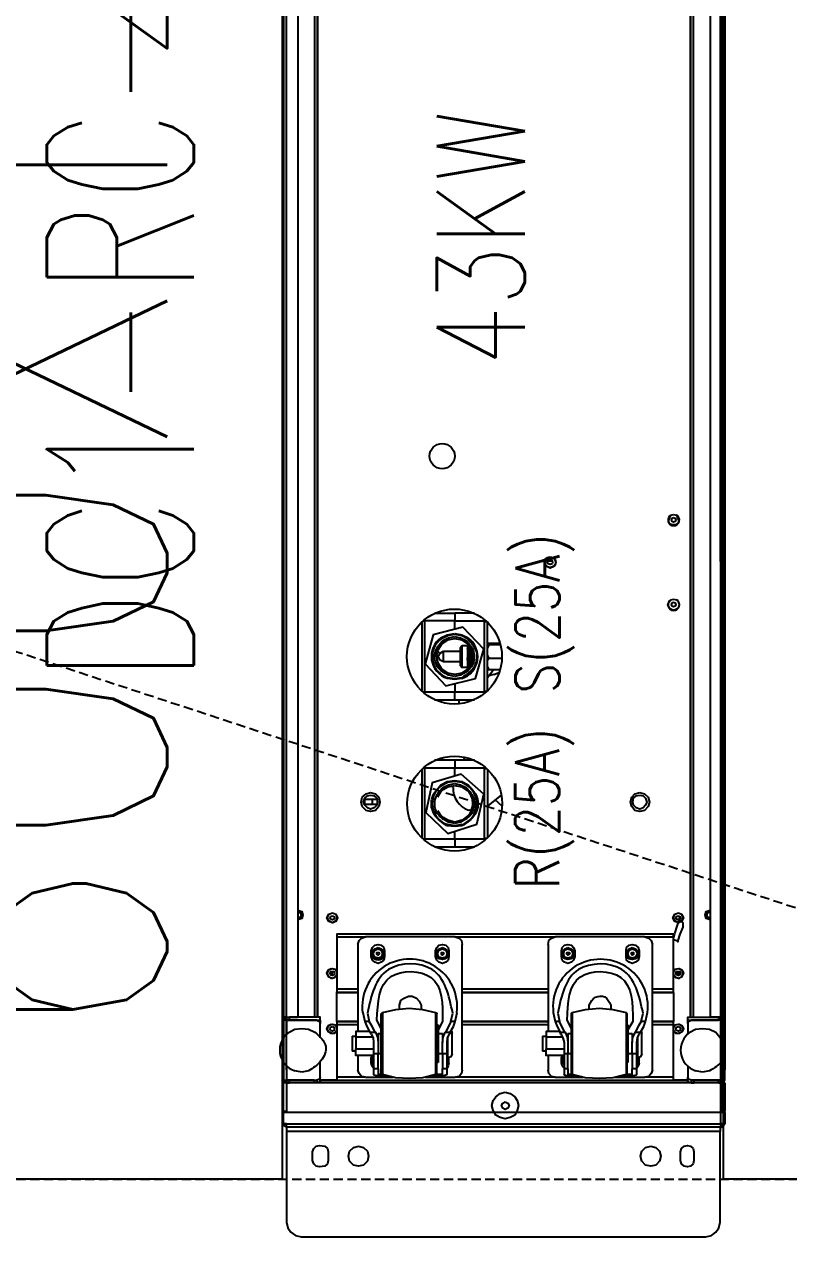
# Model space of a CAD drawing. Extents: x 225000 to 2157367, y 208400 to 840900.
# Drawn here: x 509590 to 510110, y 394063 to 394888 of the extents above; entities that cross this region are included whole.
import ezdxf
from ezdxf.enums import TextEntityAlignment as Align

# ---------------------------------------------------------------- set-up
doc = ezdxf.new("R2010")
doc.units = 0
doc.header["$LTSCALE"] = 10
doc.linetypes.add('XFDP20-DC-PH1$0$HIDDEN2', pattern=[0.1875, 0.125, -0.0625])
for name, color, linetype in [('XFDP20-DC-PH1$0$A-EQ (PH1)', 15, 'XFDP20-DC-PH1$0$HIDDEN2'), ('XFM2Q20-DC$0$M-EQ-TEXT', 3, 'Continuous'), ('XFM2Q20-DC$0$M-HVAC-CEQPM', 22, 'Continuous'), ('XFM2Q20-DC$0$RACK-DC1-600X1200', 6, 'Continuous')]:
    doc.layers.add(name, color=color, linetype=linetype)
doc.styles.add('XFM2Q20-DC$0$XFL10-HVAC-EQ-L194205$0$M-TXT', font='simplex.shx', dxfattribs={"width": 0.8, "bigfont": 'chineset.shx'})
doc.styles.add('XFM2Q20-DC$0$XFL10-HVAC-EQ-L194205$0$Standard', font='txt.shx', dxfattribs={"bigfont": 'chineset.shx'})
doc.styles.add('XFM2Q20-DC$0$XOL30-HVAC-EQ-L194205$0$Standard', font='txt.shx', dxfattribs={"width": 0.8, "bigfont": 'chineset.shx'})

# ---------------------------------------------------------------- blocks, each defined once
blk = doc.blocks.new('XFDP20-DC-PH1')
at = {"layer": 'XFDP20-DC-PH1$0$A-EQ (PH1)', "ltscale": 5}
blk.add_line((510675.59, 194102.31, 0), (507025.59, 195302.31, 0), dxfattribs=at)
blk.add_lwpolyline([(510675.59, 195302.31), (507025.59, 195302.31), (507025.59, 194102.31), (510675.59, 194102.31)], close=True, dxfattribs=at)
blk = doc.blocks.new('XFM2Q20-DC$0$43KW-ROW COOLER')
at = {"layer": 'XFM2Q20-DC$0$M-HVAC-CEQPM'}
for p, q in [((2185.3, -1392.57), (2184.87, -302.57)), ((1890.03, -1353.7), (1890.03, -376.95)), ((1897.76, -376.95), (1897.76, -1317.77)), ((2177.99, -376.95), (2177.99, -1317.77)), ((2185.73, -1353.7), (2185.73, -376.95)), ((2151.33, -976.42), (2153.05, -975.99)), ((2151.33, -976.42), (2153.05, -975.99)), ((2153.05, -975.99), (2155.2, -976.42)), ((2153.05, -975.99), (2155.2, -976.42)), ((2151.33, -1034.03), (2153.05, -1033.6)), ((2153.05, -1033.6), (2155.2, -1034.03)), ((1994.95, -1059.92), (1999.25, -1057.77)), ((1995.38, -1060.35), (1999.68, -1058.2)), ((1996.24, -1061.64), (2000.11, -1059.92)), ((1999.25, -1057.77), (2004.41, -1056.91)), ((1999.68, -1058.2), (2004.41, -1057.34)), ((2000.11, -1059.92), (2004.41, -1059.06)), ((2004.41, -1056.91), (2009.14, -1057.77)), ((2004.41, -1057.34), (2009.14, -1058.2)), ((2004.41, -1059.06), (2008.28, -1059.92)), ((2008.28, -1059.92), (2012.15, -1061.64)), ((2009.14, -1057.77), (2013.44, -1059.92)), ((2009.14, -1058.2), (2013.01, -1060.35)), ((2004.41, -1088.3), (1999.25, -1087.44)), ((2004.41, -1087.87), (1999.68, -1087.01)), ((2004.41, -1086.15), (2000.11, -1085.29)), ((2008.28, -1085.29), (2004.41, -1086.15)), ((2009.14, -1087.01), (2004.41, -1087.87)), ((2009.14, -1087.44), (2004.41, -1088.3)), ((1995.01, -1159.84), (1999.31, -1157.69)), ((1995.44, -1160.27), (1999.74, -1158.12)), ((1995.44, -1163.71), (1999.74, -1161.13)), ((1996.3, -1161.56), (2000.17, -1159.84)), ((1999.31, -1157.69), (2004.47, -1156.83)), ((1999.74, -1158.12), (2004.47, -1157.26)), ((1999.74, -1161.13), (2004.47, -1160.27)), ((2000.17, -1159.84), (2004.47, -1158.98)), ((2003.18, -1161.56), (2003.18, -1160.27)), ((2004.47, -1156.83), (2009.2, -1157.69)), ((2004.47, -1157.26), (2009.2, -1158.12)), ((2004.47, -1158.98), (2008.34, -1159.84)), ((2004.47, -1160.27), (2009.2, -1161.13)), ((2008.34, -1159.84), (2012.21, -1161.56)), ((2009.2, -1157.69), (2013.5, -1159.84)), ((2009.2, -1158.12), (2013.07, -1160.27)), ((2009.2, -1161.13), (2013.07, -1163.71)), ((1992.86, -1168), (1995.44, -1163.71)), ((1995.44, -1181.33), (1992.86, -1177.46)), ((2015.65, -1177.46), (2013.93, -1177.03)), ((1999.74, -1183.91), (1995.44, -1181.33)), ((2004.47, -1185.2), (1999.74, -1183.91)), ((2004.47, -1187.78), (1999.74, -1186.92)), ((2004.47, -1186.06), (2000.17, -1185.2)), ((2009.2, -1183.91), (2004.47, -1185.2)), ((2008.34, -1185.2), (2004.47, -1186.06)), ((2009.2, -1186.92), (2004.47, -1187.78)), ((2004.47, -1188.21), (1999.31, -1187.78)), ((2009.2, -1187.78), (2004.47, -1188.21)), ((1950.13, -1271.34), (1952.28, -1270.48)), ((1950.13, -1271.34), (1952.28, -1270.91)), ((1952.28, -1270.48), (1954.43, -1271.34)), ((1952.28, -1270.91), (1954.43, -1271.34)), ((2122.96, -1271.34), (2125.11, -1270.48)), ((2125.11, -1270.48), (2127.26, -1271.34)), ((2095.87, -1312.18), (2095.87, -1309.6)), ((2110.49, -1309.6), (2110.49, -1312.61)), ((1890.03, -1317.77), (1887.88, -1317.77)), ((1890.03, -1317.77), (1897.76, -1317.77)), ((1941.97, -1314.76), (1943.26, -1320.78)), ((1944.98, -1315.19), (1946.27, -1320.78)), ((2001.72, -1320.78), (2003.01, -1315.19)), ((2004.73, -1320.78), (2006.02, -1314.76)), ((2071.37, -1314.76), (2072.66, -1320.78)), ((2074.38, -1315.19), (2075.67, -1320.78)), ((2131.13, -1320.78), (2132.42, -1315.19)), ((2134.14, -1320.78), (2135.43, -1314.76)), ((2185.73, -1317.77), (2177.99, -1317.77)), ((1891.75, -1328.09), (1895.61, -1325.94)), ((1895.61, -1325.94), (1900.34, -1325.51)), ((1900.34, -1325.51), (1905.07, -1325.94)), ((1905.07, -1325.94), (1909.37, -1328.09)), ((1954.43, -1325.51), (1951.42, -1319.92)), ((1996.14, -1320.78), (1993.13, -1326.37)), ((2083.84, -1325.51), (2080.83, -1319.92)), ((2125.54, -1320.78), (2122.1, -1326.37)), ((2164.23, -1328.09), (2168.1, -1325.94)), ((2168.1, -1325.94), (2172.83, -1325.51)), ((2172.83, -1325.51), (2177.56, -1325.94)), ((2177.56, -1325.94), (2181.86, -1328.09)), ((1900.34, -1355.17), (1895.61, -1354.31)), ((1905.07, -1354.31), (1900.34, -1355.17)), ((2172.83, -1355.17), (2168.1, -1354.31)), ((2177.56, -1354.31), (2172.83, -1355.17)), ((1890.03, -1362.48), (1887.88, -1362.48)), ((1887.88, -1381.82), (1887.88, -1362.48)), ((1890.03, -1362.48), (1890.03, -1381.82)), ((2187.88, -1362.48), (2185.73, -1362.48)), ((2185.73, -1381.82), (2185.73, -1362.48)), ((2187.88, -1362.48), (2187.88, -1381.82)), ((1887.88, -1381.82), (1890.03, -1381.82)), ((2187.88, -1382.68), (1887.88, -1382.68)), ((1887.88, -1390.42), (1887.88, -1382.68)), ((2185.73, -1381.82), (2187.88, -1381.82)), ((2187.88, -1382.68), (2187.88, -1390.42)), ((1887.88, -1390.42), (2187.88, -1390.42))]:
    blk.add_line(p, q, dxfattribs=at)
for points in [[(1890.03, -376.95), (1887.88, -376.95), (1887.88, -1353.7)], [(1909.37, -1317.77), (1909.37, -376.95)], [(1911.09, -1317.77), (1911.09, -376.95)], [(1911.09, -376.95), (1911.09, -1317.77)], [(2164.66, -376.95), (2164.66, -1317.77)], [(2164.66, -1317.77), (2164.66, -376.95)], [(2166.38, -376.95), (2166.38, -1317.77)], [(2185.73, -376.95), (2187.88, -376.95), (2187.88, -1353.7), (2185.73, -1353.7)], [(2153.05, -978.14), (2154.34, -978.57), (2154.77, -979.86), (2154.34, -980.72), (2153.05, -981.15), (2152.19, -980.72), (2151.76, -979.86), (2152.19, -978.57), (2153.05, -978.14), (2153.05, -978.14)], [(2069.22, -1004.79), (2071.37, -1005.22), (2072.66, -1006.51), (2073.09, -1008.66), (2072.66, -1010.38), (2071.37, -1011.67), (2069.22, -1012.53), (2067.5, -1011.67), (2065.78, -1010.38), (2065.35, -1008.66), (2065.78, -1006.51), (2067.5, -1005.22), (2069.22, -1004.79), (2069.22, -1004.79)], [(2069.22, -1004.79), (2070.94, -1005.22), (2072.23, -1006.51), (2073.09, -1008.66), (2072.23, -1010.38), (2070.94, -1011.67), (2069.22, -1012.1), (2067.5, -1011.67), (2066.21, -1010.38), (2065.78, -1008.66), (2066.21, -1006.51), (2067.5, -1005.22), (2069.22, -1004.79), (2069.22, -1004.79)], [(2069.22, -1006.94), (2070.51, -1007.37), (2070.94, -1008.66), (2070.51, -1009.52), (2069.22, -1009.95), (2067.93, -1009.52), (2067.5, -1008.66), (2067.93, -1007.37), (2069.22, -1006.94), (2069.22, -1006.94)], [(2070.94, -1007.8), (2067.93, -1007.8)], [(2153.05, -1033.6), (2155.2, -1034.03), (2156.49, -1035.32), (2156.92, -1037.47), (2156.49, -1039.19), (2155.2, -1040.48), (2153.05, -1041.34), (2151.33, -1040.48), (2150.04, -1039.19), (2149.18, -1037.47), (2150.04, -1035.32), (2151.33, -1034.03), (2153.05, -1033.6), (2153.05, -1033.6)], [(2153.05, -1035.75), (2154.34, -1036.18), (2154.77, -1037.47), (2154.34, -1038.33), (2153.05, -1038.76), (2152.19, -1038.33), (2151.76, -1037.47), (2152.19, -1036.18), (2153.05, -1035.75), (2153.05, -1035.75)], [(1990.65, -1043.16), (2004.41, -1043.16), (2004.41, -1048.32)], [(1994.52, -1043.16), (1994.52, -1041.87)], [(2017.74, -1043.16), (2004.41, -1043.16)], [(2014.3, -1041.87), (2014.3, -1043.16)], [(1982.06, -1049.18), (1982.06, -1096.04)], [(1982.06, -1049.18), (1982.06, -1096.04)], [(1982.92, -1048.32), (1983.78, -1048.32)], [(1983.78, -1048.32), (1983.78, -1047.46)], [(1983.78, -1048.32), (1983.78, -1097.76)], [(2004.41, -1054.33), (2004.41, -1048.32), (1983.78, -1048.32)], [(1984.21, -1077.55), (1998.39, -1092.6), (2018.6, -1087.44), (2024.19, -1067.66), (2010, -1052.62), (1989.79, -1057.77), (1984.21, -1077.55), (1984.21, -1077.55)], [(2004.41, -1048.32), (2024.62, -1048.32), (2024.62, -1047.46)], [(2024.62, -1048.32), (2024.62, -1048.75)], [(2024.62, -1097.76), (2024.62, -1048.32)], [(2024.62, -1096.47), (2024.62, -1048.75)], [(2024.62, -1048.75), (2025.91, -1048.75)], [(2026.77, -1096.04), (2026.77, -1049.18)], [(2004.41, -1060.35), (2009.14, -1061.21), (2013.01, -1063.79), (2015.59, -1067.66), (2016.88, -1072.39), (2015.59, -1077.55), (2013.01, -1081.42), (2009.14, -1084), (2004.41, -1084.86), (1999.68, -1084), (1995.38, -1081.42), (1992.8, -1077.55), (1991.94, -1072.39), (1992.8, -1067.66), (1995.38, -1063.79), (1999.68, -1061.21), (2004.41, -1060.35), (2009.14, -1061.21), (2013.01, -1063.79), (2015.59, -1068.09), (2016.45, -1072.39), (2015.59, -1077.12), (2013.01, -1081.42), (2009.14, -1084), (2004.41, -1084.86), (1999.68, -1084), (1995.81, -1081.42), (1993.23, -1077.12), (1991.94, -1072.39), (1993.23, -1068.09), (1995.81, -1063.79), (1999.68, -1061.21), (2004.41, -1060.35), (2004.41, -1060.35)], [(1992.8, -1068.95), (1994.09, -1070.24)], [(1996.67, -1076.26), (1994.52, -1074.97), (1993.23, -1072.39), (1994.52, -1070.24), (1996.67, -1068.95)], [(1996.67, -1068.95), (2008.28, -1068.95)], [(1996.67, -1076.26), (1996.67, -1068.95)], [(2008.28, -1066.37), (2009.14, -1065.08)], [(2008.28, -1078.84), (2008.28, -1066.37)], [(2009.14, -1065.08), (2013.01, -1065.08)], [(2009.14, -1065.08), (2009.14, -1080.13)], [(2013.01, -1074.97), (2013.44, -1068.52), (2013.44, -1065.08)], [(2013.01, -1065.08), (2013.01, -1067.66), (2013.44, -1065.94), (2013.44, -1065.08)], [(2013.01, -1067.66), (2013.01, -1074.97)], [(2013.87, -1065.08), (2013.44, -1065.08)], [(2013.44, -1080.99), (2013.44, -1079.27), (2013.87, -1074.97), (2013.87, -1065.51)], [(2013.87, -1080.13), (2013.87, -1068.95), (2014.3, -1065.94)], [(2014.3, -1079.7), (2014.3, -1069.38), (2014.73, -1066.37)], [(2014.3, -1079.27), (2014.3, -1076.69), (2014.73, -1073.25), (2014.73, -1066.8)], [(2014.73, -1078.41), (2015.16, -1067.23)], [(2015.16, -1077.98), (2015.59, -1068.09)], [(2015.59, -1076.69), (2016.02, -1069.38)], [(2035.37, -1063.79), (2026.77, -1063.79)], [(2027.63, -1063.79), (2026.77, -1065.51)], [(2035.79, -1064.65), (2027.63, -1064.65), (2026.77, -1066.8)], [(2027.63, -1064.65), (2026.77, -1064.65)], [(2008.28, -1076.26), (1996.67, -1076.26)], [(2013.01, -1080.13), (2009.14, -1080.13), (2008.28, -1078.84)], [(2013.01, -1074.97), (2013.01, -1080.56)], [(2013.44, -1078.41), (2013.01, -1077.98)], [(2026.77, -1071.96), (2027.63, -1073.68), (2036.65, -1073.68)], [(2026.77, -1075.4), (2027.63, -1073.68)], [(2026.77, -1079.7), (2027.63, -1081.42), (2035.37, -1081.42)], [(2013.44, -1080.99), (2013.01, -1080.56)], [(2026.77, -1081.42), (2026.77, -1080.99)], [(2026.77, -1081.42), (2026.77, -1080.99)], [(2031.07, -1081.42), (2026.77, -1087.01)], [(2026.77, -1081.42), (2027.63, -1081.42)], [(2031.07, -1084.86), (2027.63, -1085.72)], [(2031.07, -1084.86), (2034.94, -1083.14)], [(2004.41, -1090.88), (2004.41, -1096.9)], [(2024.62, -1096.47), (2024.62, -1096.9)], [(2025.91, -1096.47), (2024.62, -1096.47)], [(1983.78, -1096.9), (1982.92, -1096.9)], [(1990.65, -1102.05), (2004.41, -1102.05), (2004.41, -1096.9), (1983.78, -1096.9)], [(2024.62, -1096.9), (2004.41, -1096.9)], [(2004.41, -1102.05), (2017.74, -1102.05)], [(2007.42, -1104.63), (2007.42, -1102.05)], [(2015.16, -1102.05), (2015.16, -1102.91)], [(2004.47, -1143.07), (1990.71, -1143.07)], [(1992.86, -1142.21), (1992.86, -1142.64)], [(1995.87, -1143.07), (1995.87, -1142.64), (1992.86, -1142.64), (1992.86, -1143.07)], [(1995.87, -1141.35), (1995.87, -1142.64)], [(2017.79, -1143.07), (2004.47, -1143.07), (2004.47, -1148.23), (2024.67, -1148.23), (2024.67, -1147.37)], [(2011.35, -1143.07), (2010.49, -1140.92)], [(1982.11, -1149.09), (1982.11, -1195.95)], [(1982.11, -1149.09), (1982.11, -1195.95)], [(1982.97, -1148.23), (1983.83, -1148.23)], [(1983.83, -1148.23), (1983.83, -1147.37)], [(1983.83, -1148.23), (1983.83, -1196.81)], [(1983.83, -1148.23), (2004.47, -1148.23)], [(2024.24, -1166.28), (2008.77, -1152.53), (1988.99, -1158.55), (1984.69, -1178.75), (1999.74, -1192.94), (2019.51, -1186.49), (2024.24, -1166.28), (2024.24, -1166.28)], [(2004.47, -1153.82), (2004.47, -1148.23)], [(2024.67, -1148.23), (2024.67, -1148.66)], [(2024.67, -1196.81), (2024.67, -1148.23)], [(2024.67, -1196.38), (2024.67, -1148.66)], [(2024.67, -1148.66), (2025.96, -1148.66)], [(2026.82, -1195.95), (2026.82, -1149.09)], [(1947.13, -1165.15), (1950.56, -1166.01), (1952.71, -1168.16), (1953.57, -1171.6), (1952.71, -1174.61), (1950.56, -1177.19), (1947.13, -1178.05), (1944.12, -1177.19), (1941.54, -1174.61), (1940.68, -1171.6), (1941.54, -1168.16), (1944.12, -1166.01), (1947.13, -1165.15), (1947.13, -1165.15)], [(1947.13, -1166.87), (1949.7, -1167.3), (1951.42, -1169.02), (1951.85, -1171.6), (1951.42, -1173.75), (1949.7, -1175.47), (1947.13, -1176.33), (1944.98, -1175.47), (1943.26, -1173.75), (1942.4, -1171.6), (1943.26, -1169.02), (1944.98, -1167.3), (1947.13, -1166.87), (1947.13, -1166.87)], [(1943.26, -1172.89), (1943.26, -1169.88), (1942.83, -1169.88)], [(1948.42, -1172.89), (1948.42, -1169.88), (1943.26, -1169.88)], [(1951.85, -1169.88), (1948.42, -1169.88)], [(1951.85, -1172.89), (1951.85, -1169.88)], [(2036.28, -1166.71), (2026.82, -1174.02)], [(2036.66, -1174.37), (2031.92, -1170.08)], [(2130.27, -1165.15), (2133.28, -1166.01), (2135.86, -1168.16), (2136.72, -1171.6), (2135.86, -1174.61), (2133.28, -1177.19), (2130.27, -1178.05), (2126.83, -1177.19), (2124.68, -1174.61), (2123.82, -1171.6), (2124.68, -1168.16), (2126.83, -1166.01), (2130.27, -1165.15), (2130.27, -1165.15)], [(2130.27, -1166.87), (2132.42, -1167.3), (2134.14, -1169.02), (2135, -1171.6), (2134.14, -1173.75), (2132.42, -1175.47), (2130.27, -1176.33), (2127.69, -1175.47), (2125.97, -1173.75), (2125.54, -1171.6), (2125.97, -1169.02), (2127.69, -1167.3), (2130.27, -1166.87), (2130.27, -1166.87)], [(1942.83, -1172.89), (1943.26, -1172.89)], [(1943.26, -1172.89), (1948.42, -1172.89)], [(1948.42, -1172.89), (1951.85, -1172.89)], [(1951.85, -1172.89), (1951.85, -1172.46)], [(2004.47, -1196.81), (2004.47, -1191.22)], [(1983.83, -1196.81), (1982.97, -1196.81)], [(1983.83, -1197.67), (1983.83, -1196.81)], [(2004.47, -1196.81), (1983.83, -1196.81)], [(1990.71, -1201.97), (2004.47, -1201.97)], [(2024.67, -1196.81), (2004.47, -1196.81), (2004.47, -1201.97), (2017.79, -1201.97)], [(2024.67, -1196.38), (2024.67, -1196.81)], [(2025.96, -1196.38), (2024.67, -1196.38)], [(2024.67, -1197.67), (2024.67, -1196.81)], [(1897.76, -1245.11), (1900.34, -1245.97), (1901.2, -1248.55), (1900.34, -1250.7), (1897.76, -1251.56)], [(1897.76, -1245.54), (1899.91, -1246.4), (1900.77, -1248.55), (1899.91, -1250.27), (1897.76, -1251.13)], [(1897.76, -1246.4), (1899.48, -1246.83), (1899.91, -1248.55), (1899.48, -1249.84), (1897.76, -1250.27)], [(1921.33, -1246.83), (1923.48, -1247.69), (1924.77, -1250.27), (1923.48, -1252.85), (1921.33, -1253.71), (1918.75, -1252.85), (1917.46, -1250.27), (1918.75, -1247.69), (1921.33, -1246.83), (1921.33, -1246.83)], [(1921.33, -1246.83), (1923.48, -1247.69), (1924.34, -1250.27), (1923.48, -1252.42), (1921.33, -1253.71), (1918.75, -1252.42), (1917.89, -1250.27), (1918.75, -1247.69), (1921.33, -1246.83), (1921.33, -1246.83)], [(1921.33, -1248.98), (1922.19, -1249.41), (1922.62, -1250.27), (1922.19, -1251.13), (1921.33, -1251.56), (1920.04, -1251.13), (1919.61, -1250.27), (1920.04, -1249.41), (1921.33, -1248.98), (1921.33, -1248.98)], [(2156.49, -1246.83), (2158.64, -1247.69), (2159.93, -1250.27), (2158.64, -1252.85), (2156.49, -1253.71), (2153.91, -1252.85), (2152.62, -1250.27), (2153.91, -1247.69), (2156.49, -1246.83), (2156.49, -1246.83)], [(2156.49, -1246.83), (2158.64, -1247.69), (2159.5, -1250.27), (2158.64, -1252.42), (2156.49, -1253.71), (2153.91, -1252.42), (2153.05, -1250.27), (2153.91, -1247.69), (2156.49, -1246.83), (2156.49, -1246.83)], [(2156.92, -1251.56), (2159.5, -1253.71), (2159.5, -1256.72), (2157.35, -1261.45), (2156.06, -1265.75), (2156.06, -1266.61), (2156.06, -1266.18), (2154.77, -1265.75), (2153.05, -1265.32), (2153.05, -1264.46), (2153.91, -1261.02), (2157.35, -1250.27)], [(2156.49, -1248.98), (2157.35, -1249.41), (2157.78, -1250.27), (2157.35, -1251.13), (2156.49, -1251.56), (2155.2, -1251.13), (2154.77, -1250.27), (2155.2, -1249.41), (2156.49, -1248.98), (2156.49, -1248.98)], [(2156.92, -1251.56), (2157.35, -1249.41)], [(2177.99, -1251.56), (2175.41, -1250.7), (2174.55, -1248.55), (2175.41, -1245.97), (2177.99, -1245.11)], [(2177.99, -1251.13), (2175.84, -1250.27), (2174.98, -1248.55), (2175.84, -1246.4), (2177.99, -1245.54)], [(2177.99, -1250.27), (2176.27, -1249.84), (2175.84, -1248.55), (2176.27, -1246.83), (2177.99, -1246.4)], [(2153.05, -1263.17), (2153.05, -1261.45), (1924.34, -1261.45), (1924.34, -1263.17)], [(1924.34, -1263.17), (1924.34, -1298.85)], [(1924.34, -1263.17), (1943.26, -1263.17)], [(1938.53, -1268.33), (1939.39, -1265.75), (1941.11, -1264.03), (1943.69, -1263.17)], [(1938.53, -1268.33), (1938.53, -1327.66)], [(2004.73, -1263.17), (1943.69, -1263.17)], [(1956.58, -1276.5), (1956.15, -1279.08), (1954.43, -1280.37), (1952.28, -1281.22), (1950.13, -1280.37), (1948.42, -1279.08), (1947.56, -1276.5), (1947.56, -1272.63), (1948.42, -1270.48), (1950.13, -1268.76), (1952.28, -1268.33), (1954.43, -1268.76), (1956.15, -1270.48), (1956.58, -1272.63), (1956.58, -1276.5), (1956.58, -1276.5)], [(2000.43, -1276.5), (2000, -1279.08), (1998.28, -1280.37), (1996.14, -1281.22), (1993.56, -1280.37), (1992.27, -1279.08), (1991.41, -1276.5), (1991.41, -1272.63), (1992.27, -1270.48), (1993.56, -1268.76), (1996.14, -1268.33), (1998.28, -1268.76), (2000, -1270.48), (2000.43, -1272.63), (2000.43, -1276.5), (2000.43, -1276.5)], [(2004.73, -1263.17), (2007.31, -1264.03), (2009.03, -1265.75), (2009.46, -1268.33)], [(2005.16, -1263.17), (2072.23, -1263.17)], [(2009.46, -1353.88), (2009.46, -1268.33)], [(2067.93, -1268.33), (2068.36, -1265.75), (2070.08, -1264.03), (2072.66, -1263.17)], [(2067.93, -1268.33), (2067.93, -1327.66)], [(2133.71, -1263.17), (2072.66, -1263.17)], [(2085.99, -1276.5), (2085.13, -1279.08), (2083.84, -1280.37), (2081.26, -1281.22), (2079.11, -1280.37), (2077.39, -1279.08), (2076.96, -1276.5), (2076.96, -1272.63), (2077.39, -1270.48), (2079.11, -1268.76), (2081.26, -1268.33), (2083.84, -1268.76), (2085.13, -1270.48), (2085.99, -1272.63), (2085.99, -1276.5), (2085.99, -1276.5)], [(2129.84, -1276.5), (2128.98, -1279.08), (2127.26, -1280.37), (2125.11, -1281.22), (2122.96, -1280.37), (2121.24, -1279.08), (2120.81, -1276.5), (2120.81, -1272.63), (2121.24, -1270.48), (2122.96, -1268.76), (2125.11, -1268.33), (2127.26, -1268.76), (2128.98, -1270.48), (2129.84, -1272.63), (2129.84, -1276.5), (2129.84, -1276.5)], [(2133.71, -1263.17), (2136.29, -1264.03), (2138.01, -1265.75), (2138.87, -1268.33)], [(2134.14, -1263.17), (2153.05, -1263.17)], [(2138.87, -1353.88), (2138.87, -1268.33)], [(2153.05, -1298.85), (2153.05, -1263.17)], [(1952.28, -1270.48), (1954.43, -1271.34), (1955.72, -1272.63), (1956.15, -1274.78), (1955.72, -1276.93), (1954.43, -1278.22), (1952.28, -1278.65), (1950.13, -1278.22), (1948.85, -1276.93), (1947.99, -1274.78), (1948.85, -1272.63), (1950.13, -1271.34), (1952.28, -1270.48), (1952.28, -1270.48)], [(1952.28, -1271.34), (1954.43, -1272.2), (1955.29, -1274.78), (1954.43, -1276.93), (1952.28, -1277.79), (1950.13, -1276.93), (1948.85, -1274.78), (1950.13, -1272.2), (1952.28, -1271.34), (1952.28, -1271.34)], [(1952.28, -1273.92), (1952.71, -1273.92), (1953.14, -1274.78), (1952.71, -1275.21), (1952.28, -1275.64), (1951.42, -1275.21), (1951.42, -1273.92), (1952.28, -1273.92), (1952.28, -1273.92)], [(1996.14, -1270.48), (1997.85, -1271.34), (1999.57, -1272.63), (2000, -1274.78), (1999.57, -1276.5), (1997.85, -1278.22), (1996.14, -1278.65), (1993.99, -1278.22), (1992.27, -1276.5), (1991.84, -1274.78), (1992.27, -1272.63), (1993.99, -1271.34), (1996.14, -1270.48), (1996.14, -1270.48)], [(1996.14, -1270.48), (1997.85, -1271.34), (1999.57, -1272.63), (2000, -1274.78), (1999.57, -1276.93), (1997.85, -1278.22), (1996.14, -1278.65), (1993.99, -1278.22), (1992.27, -1276.93), (1991.84, -1274.78), (1992.27, -1272.63), (1993.99, -1271.34), (1996.14, -1270.48), (1996.14, -1270.48)], [(1996.14, -1270.91), (1997.85, -1271.34), (1999.57, -1272.63), (2000, -1274.78), (1999.57, -1276.5), (1997.85, -1278.22), (1996.14, -1278.65), (1993.99, -1278.22), (1992.7, -1276.5), (1991.84, -1274.78), (1992.7, -1272.63), (1993.99, -1271.34), (1996.14, -1270.91), (1996.14, -1270.91)], [(1996.14, -1271.34), (1998.28, -1272.2), (1999.14, -1274.78), (1998.28, -1276.93), (1996.14, -1277.79), (1993.56, -1276.93), (1992.7, -1274.78), (1993.56, -1272.2), (1996.14, -1271.34), (1996.14, -1271.34)], [(1996.14, -1273.92), (1996.57, -1273.92), (1997, -1274.78), (1996.57, -1275.21), (1996.14, -1275.64), (1995.28, -1275.21), (1995.28, -1273.92), (1996.14, -1273.92), (1996.14, -1273.92)], [(2081.26, -1270.48), (2083.41, -1271.34), (2085.13, -1272.63), (2085.56, -1274.78), (2085.13, -1276.5), (2083.41, -1278.22), (2081.26, -1278.65), (2079.54, -1278.22), (2077.82, -1276.5), (2077.39, -1274.78), (2077.82, -1272.63), (2079.54, -1271.34), (2081.26, -1270.48), (2081.26, -1270.48)], [(2081.26, -1270.48), (2083.41, -1271.34), (2085.13, -1272.63), (2085.56, -1274.78), (2085.13, -1276.93), (2083.41, -1278.22), (2081.26, -1278.65), (2079.54, -1278.22), (2077.82, -1276.93), (2077.39, -1274.78), (2077.82, -1272.63), (2079.54, -1271.34), (2081.26, -1270.48), (2081.26, -1270.48)], [(2081.26, -1270.91), (2083.41, -1271.34), (2084.7, -1272.63), (2085.56, -1274.78), (2084.7, -1276.5), (2083.41, -1278.22), (2081.26, -1278.65), (2079.54, -1278.22), (2077.82, -1276.5), (2077.39, -1274.78), (2077.82, -1272.63), (2079.54, -1271.34), (2081.26, -1270.91), (2081.26, -1270.91)], [(2081.26, -1271.34), (2083.84, -1272.2), (2084.7, -1274.78), (2083.84, -1276.93), (2081.26, -1277.79), (2079.11, -1276.93), (2078.25, -1274.78), (2079.11, -1272.2), (2081.26, -1271.34), (2081.26, -1271.34)], [(2081.26, -1273.92), (2082.12, -1273.92), (2082.55, -1274.78), (2082.12, -1275.21), (2081.26, -1275.64), (2080.83, -1275.21), (2080.4, -1274.78), (2080.83, -1273.92), (2081.26, -1273.92), (2081.26, -1273.92)], [(2125.11, -1270.48), (2127.26, -1271.34), (2128.55, -1272.63), (2129.41, -1274.78), (2128.55, -1276.93), (2127.26, -1278.22), (2125.11, -1278.65), (2122.96, -1278.22), (2121.67, -1276.93), (2121.24, -1274.78), (2121.67, -1272.63), (2122.96, -1271.34), (2125.11, -1270.48), (2125.11, -1270.48)], [(2125.11, -1270.91), (2127.26, -1271.34), (2128.55, -1272.63), (2128.98, -1274.78), (2128.55, -1276.5), (2127.26, -1278.22), (2125.11, -1278.65), (2123.39, -1278.22), (2121.67, -1276.5), (2121.24, -1274.78), (2121.67, -1272.63), (2123.39, -1271.34), (2125.11, -1270.91), (2125.11, -1270.91)], [(2125.11, -1271.34), (2127.26, -1272.2), (2128.55, -1274.78), (2127.26, -1276.93), (2125.11, -1277.79), (2122.96, -1276.93), (2122.1, -1274.78), (2122.96, -1272.2), (2125.11, -1271.34), (2125.11, -1271.34)], [(2125.11, -1273.92), (2125.97, -1273.92), (2125.97, -1275.21), (2125.11, -1275.64), (2124.68, -1275.21), (2124.25, -1274.78), (2124.68, -1273.92), (2125.11, -1273.92), (2125.11, -1273.92)], [(1924.34, -1288.96), (1922.62, -1291.11), (1920.47, -1291.54), (1918.32, -1289.82), (1917.46, -1287.67), (1918.75, -1285.52), (1921.33, -1284.66)], [(1924.34, -1288.96), (1923.05, -1290.68), (1921.33, -1291.54), (1918.75, -1290.68), (1917.89, -1288.1), (1918.32, -1285.95), (1920.47, -1284.66), (1923.05, -1285.09), (1924.34, -1287.24)], [(1921.33, -1284.66), (1923.05, -1285.09), (1924.34, -1286.81)], [(2153.05, -1287.24), (2154.34, -1285.09), (2156.92, -1284.66), (2159.07, -1285.95), (2159.5, -1288.1), (2158.64, -1290.68), (2156.49, -1291.54), (2154.34, -1290.68), (2153.05, -1288.96)], [(2156.49, -1284.66), (2158.64, -1285.52), (2159.93, -1287.67), (2159.07, -1289.82), (2156.92, -1291.54), (2154.77, -1291.11), (2153.05, -1288.96)], [(2153.05, -1286.81), (2154.34, -1285.09), (2156.49, -1284.66)], [(1921.33, -1286.81), (1922.19, -1286.81), (1922.62, -1288.1), (1922.19, -1288.96), (1921.33, -1289.39), (1920.04, -1288.96), (1919.61, -1288.1), (1920.04, -1286.81), (1921.33, -1286.81), (1921.33, -1286.81)], [(1919.61, -1287.67), (1920.9, -1287.67)], [(1920.9, -1287.67), (1919.61, -1287.67)], [(1920.04, -1287.24), (1920.9, -1287.24), (1920.9, -1289.39)], [(1920.04, -1288.96), (1920.9, -1288.96)], [(2156.49, -1286.81), (2157.35, -1286.81), (2157.78, -1288.1), (2157.35, -1288.96), (2156.49, -1289.39), (2155.2, -1288.96), (2154.77, -1288.1), (2155.2, -1286.81), (2156.49, -1286.81), (2156.49, -1286.81)], [(2154.77, -1288.1), (2157.78, -1288.1)], [(2157.35, -1287.24), (2155.2, -1287.24)], [(1924.34, -1298.85), (1924.34, -1301), (1938.53, -1301)], [(1938.53, -1298.85), (1924.34, -1298.85)], [(1924.34, -1301), (1924.34, -1300.57)], [(1924.34, -1320.78), (1924.34, -1301)], [(1938.53, -1301), (1924.34, -1301)], [(2067.93, -1298.85), (2009.46, -1298.85)], [(2009.46, -1301), (2067.93, -1301)], [(2067.93, -1301), (2009.46, -1301)], [(2153.05, -1298.85), (2138.87, -1298.85)], [(2138.87, -1301), (2153.05, -1301)], [(2153.05, -1301), (2138.87, -1301)], [(2153.05, -1301), (2153.05, -1298.85)], [(2153.05, -1301), (2153.05, -1300.57)], [(2153.05, -1301), (2153.05, -1320.78)], [(1966.9, -1312.18), (1966.9, -1309.6), (1967.76, -1306.59), (1969.91, -1304.87), (1972.92, -1303.58), (1975.5, -1303.58), (1978.51, -1304.87), (1980.23, -1307.02), (1981.52, -1309.6), (1981.52, -1312.61)], [(1887.88, -1319.92), (1888.74, -1318.63), (1890.03, -1317.77)], [(1890.03, -1317.77), (1890.03, -1319.92), (1892.18, -1319.92)], [(1892.18, -1319.92), (1892.18, -1317.77)], [(1912.81, -1319.92), (1912.81, -1317.77), (1892.18, -1317.77)], [(1954.43, -1315.62), (1955.29, -1314.76)], [(1954.43, -1356.03), (1954.43, -1315.62)], [(1955.29, -1314.76), (1964.32, -1312.61), (1973.35, -1311.75), (1982.38, -1312.61), (1991.41, -1314.76)], [(1955.29, -1314.76), (1955.29, -1356.89)], [(1991.41, -1314.76), (1992.27, -1315.19), (1992.27, -1315.62)], [(1991.41, -1314.76), (1991.41, -1356.89)], [(1992.27, -1356.03), (1992.27, -1315.62)], [(2083.84, -1315.62), (2083.84, -1315.19), (2084.27, -1314.76)], [(2083.84, -1356.03), (2083.84, -1315.62)], [(2084.27, -1314.76), (2093.29, -1312.61), (2102.75, -1311.75), (2111.78, -1312.61), (2120.81, -1314.76)], [(2084.27, -1314.76), (2084.27, -1356.89)], [(2120.81, -1314.76), (2121.67, -1315.62)], [(2120.81, -1314.76), (2120.81, -1356.89)], [(2121.67, -1356.03), (2121.67, -1315.62)], [(2162.94, -1319.92), (2162.94, -1317.77), (2183.58, -1317.77)], [(2183.58, -1317.77), (2183.58, -1319.92)], [(2185.73, -1317.77), (2185.73, -1319.92), (2183.58, -1319.92)], [(2185.73, -1317.77), (2187.02, -1318.63), (2187.88, -1319.92)], [(1887.88, -1319.92), (1887.88, -1319.49)], [(1890.03, -1319.92), (1887.88, -1319.92), (1887.88, -1331.95)], [(1890.03, -1319.92), (1890.03, -1319.49)], [(1890.03, -1319.92), (1890.03, -1319.49)], [(1890.03, -1319.92), (1890.03, -1319.49)], [(1910.66, -1319.92), (1890.03, -1319.92)], [(1890.03, -1319.92), (1890.03, -1329.8)], [(1892.18, -1319.92), (1912.81, -1319.92)], [(1910.66, -1319.92), (1912.38, -1320.78), (1912.81, -1322.07)], [(1911.09, -1319.92), (1911.09, -1319.49)], [(1912.81, -1319.92), (1912.81, -1322.07)], [(1912.81, -1331.95), (1912.81, -1322.07)], [(1924.34, -1326.8), (1922.62, -1328.94), (1920.47, -1328.94), (1918.32, -1327.66), (1917.46, -1325.51), (1918.75, -1323.36), (1921.33, -1322.5)], [(1924.34, -1326.8), (1923.05, -1328.52), (1921.33, -1328.94), (1918.75, -1328.09), (1917.89, -1325.94), (1918.32, -1323.79), (1920.47, -1322.5), (1923.05, -1322.93), (1924.34, -1325.08)], [(1921.33, -1324.22), (1922.19, -1324.65), (1922.62, -1325.94), (1922.19, -1326.8), (1921.33, -1327.23), (1920.04, -1326.8), (1919.61, -1325.94), (1920.04, -1324.65), (1921.33, -1324.22), (1921.33, -1324.22)], [(1921.33, -1322.5), (1923.05, -1322.93), (1924.34, -1324.65)], [(1924.34, -1320.78), (1924.34, -1320.35)], [(1924.34, -1320.78), (1924.34, -1322.93)], [(1938.53, -1320.78), (1924.34, -1320.78)], [(1924.34, -1320.78), (1938.53, -1320.78)], [(1924.34, -1322.93), (1924.34, -1358.61)], [(1938.53, -1322.93), (1924.34, -1322.93)], [(1950.13, -1327.66), (1947.99, -1323.79), (1946.27, -1320.78), (1943.26, -1320.78)], [(1943.26, -1320.78), (1944.55, -1324.22), (1946.7, -1328.09)], [(1992.27, -1322.93), (1993.13, -1322.93)], [(1993.13, -1322.93), (1993.13, -1348.72)], [(2001.72, -1320.78), (2000.43, -1323.79), (1998.28, -1327.66)], [(1999.14, -1325.94), (1999.14, -1326.37)], [(2001.29, -1328.09), (2003.44, -1324.22), (2004.73, -1320.78)], [(2004.73, -1320.78), (2001.72, -1320.78)], [(2002.15, -1327.23), (2002.58, -1328.94)], [(2067.93, -1320.78), (2009.46, -1320.78)], [(2009.46, -1320.78), (2067.93, -1320.78)], [(2067.93, -1322.93), (2009.46, -1322.93)], [(2079.11, -1327.66), (2076.96, -1323.79), (2075.67, -1320.78), (2072.66, -1320.78)], [(2072.66, -1320.78), (2073.95, -1324.22), (2076.1, -1328.09)], [(2121.67, -1322.93), (2122.1, -1322.93)], [(2122.1, -1322.93), (2122.1, -1348.72)], [(2131.13, -1320.78), (2129.41, -1323.79), (2127.26, -1327.66)], [(2128.12, -1325.94), (2128.12, -1326.37)], [(2130.7, -1328.09), (2132.85, -1324.22), (2134.14, -1320.78)], [(2134.14, -1320.78), (2131.13, -1320.78)], [(2131.13, -1327.23), (2131.56, -1328.94)], [(2153.05, -1320.78), (2138.87, -1320.78)], [(2138.87, -1320.78), (2153.05, -1320.78)], [(2153.05, -1322.93), (2138.87, -1322.93)], [(2153.05, -1320.78), (2153.05, -1320.35)], [(2153.05, -1322.93), (2153.05, -1320.78)], [(2153.05, -1325.08), (2154.34, -1322.93), (2156.92, -1322.5), (2159.07, -1323.79), (2159.5, -1325.94), (2158.64, -1328.09), (2156.49, -1328.94), (2154.34, -1328.52), (2153.05, -1326.8)], [(2156.49, -1322.5), (2158.64, -1323.36), (2159.93, -1325.51), (2159.07, -1327.66), (2156.92, -1328.94), (2154.77, -1328.94), (2153.05, -1326.8)], [(2153.05, -1324.65), (2154.34, -1322.93), (2156.49, -1322.5)], [(2153.05, -1358.61), (2153.05, -1322.93)], [(2156.49, -1324.22), (2157.35, -1324.65), (2157.78, -1325.94), (2157.35, -1326.8), (2156.49, -1327.23), (2155.2, -1326.8), (2154.77, -1325.94), (2155.2, -1324.65), (2156.49, -1324.22), (2156.49, -1324.22)], [(2162.94, -1322.07), (2162.94, -1319.92)], [(2162.94, -1322.07), (2163.37, -1320.78), (2165.09, -1319.92)], [(2162.94, -1319.92), (2183.58, -1319.92)], [(2162.94, -1322.07), (2162.94, -1329.37)], [(2164.66, -1319.92), (2164.66, -1319.49)], [(2185.73, -1319.92), (2165.09, -1319.92)], [(2185.73, -1319.92), (2185.73, -1319.49)], [(2185.73, -1319.92), (2185.73, -1319.49)], [(2187.88, -1360.76), (2187.88, -1319.92), (2185.73, -1319.92)], [(2185.73, -1332.81), (2185.73, -1319.92)], [(1934.66, -1330.66), (1937.24, -1330.66)], [(1934.66, -1330.66), (1934.66, -1340.98)], [(1946.7, -1327.66), (1937.24, -1327.66), (1937.24, -1331.52)], [(1948.42, -1331.52), (1937.24, -1331.52), (1937.24, -1339.26), (1949.27, -1339.26)], [(1946.7, -1328.09), (1950.56, -1328.09), (1950.13, -1327.66)], [(1947.56, -1329.37), (1946.7, -1328.09)], [(1947.56, -1329.37), (1948.85, -1331.95), (1949.27, -1334.96), (1949.27, -1342.7)], [(1950.56, -1328.09), (1951.85, -1331.52), (1952.28, -1334.96)], [(1951.42, -1330.66), (1952.28, -1330.66)], [(1952.28, -1328.94), (1954.43, -1328.94)], [(1952.28, -1328.94), (1952.28, -1334.96)], [(1952.28, -1334.96), (1952.28, -1342.7)], [(1993.13, -1328.94), (1996.14, -1328.94)], [(1996.14, -1334.96), (1996.57, -1331.52), (1997.85, -1328.09)], [(1996.14, -1328.94), (1996.14, -1334.96)], [(1996.14, -1330.66), (1996.57, -1330.66)], [(1996.14, -1342.7), (1996.14, -1334.96)], [(1998.28, -1327.66), (1997.85, -1328.09)], [(1997.85, -1328.09), (2001.29, -1328.09)], [(1999.14, -1342.7), (1999.14, -1334.96), (1999.57, -1331.95), (2000.86, -1329.37)], [(1999.14, -1334.96), (1999.14, -1335.82)], [(1999.57, -1331.95), (1999.57, -1345.71)], [(2001.29, -1328.09), (2000.86, -1329.37)], [(2002.58, -1342.7), (2002.58, -1328.94)], [(2064.06, -1330.66), (2066.64, -1330.66)], [(2064.06, -1330.66), (2064.06, -1340.98)], [(2075.67, -1327.66), (2066.64, -1327.66), (2066.64, -1331.52)], [(2077.82, -1331.52), (2066.64, -1331.52), (2066.64, -1339.26), (2078.68, -1339.26)], [(2076.1, -1328.09), (2079.54, -1328.09), (2079.11, -1327.66)], [(2076.53, -1329.37), (2076.1, -1328.09)], [(2076.53, -1329.37), (2077.82, -1331.95), (2078.68, -1334.96), (2078.68, -1342.7)], [(2079.54, -1328.09), (2080.83, -1331.52), (2081.26, -1334.96)], [(2080.83, -1330.66), (2081.26, -1330.66)], [(2081.26, -1328.94), (2083.84, -1328.94)], [(2081.26, -1328.94), (2081.26, -1334.96)], [(2081.26, -1334.96), (2081.26, -1342.7)], [(2122.1, -1328.94), (2125.11, -1328.94)], [(2125.11, -1334.96), (2125.54, -1331.52), (2127.26, -1328.09)], [(2125.11, -1328.94), (2125.11, -1334.96)], [(2125.11, -1330.66), (2125.97, -1330.66)], [(2125.11, -1342.7), (2125.11, -1334.96)], [(2127.26, -1327.66), (2127.26, -1328.09)], [(2127.26, -1328.09), (2130.7, -1328.09)], [(2128.12, -1342.7), (2128.12, -1334.96), (2128.55, -1331.95), (2129.84, -1329.37)], [(2128.12, -1334.96), (2128.12, -1335.82)], [(2128.55, -1331.95), (2128.55, -1345.71)], [(2130.7, -1328.09), (2129.84, -1329.37)], [(2131.56, -1342.7), (2131.56, -1328.94)], [(1937.24, -1340.98), (1934.66, -1340.98)], [(1949.27, -1343.99), (1937.24, -1343.99), (1937.24, -1339.26)], [(1952.28, -1353.02), (1952.28, -1342.7), (1949.27, -1342.7), (1949.27, -1353.02)], [(1954.43, -1342.7), (1952.28, -1342.7)], [(1996.14, -1342.7), (1993.13, -1342.7)], [(1999.14, -1353.02), (1999.14, -1342.7), (1996.14, -1342.7), (1996.14, -1353.02)], [(2002.58, -1342.7), (2001.72, -1344.85), (1999.57, -1345.71), (1999.14, -1345.71)], [(2066.64, -1340.98), (2064.06, -1340.98)], [(2078.68, -1343.99), (2066.64, -1343.99), (2066.64, -1339.26)], [(2081.26, -1353.02), (2081.26, -1342.7), (2078.68, -1342.7), (2078.68, -1353.02)], [(2083.84, -1342.7), (2081.26, -1342.7)], [(2125.11, -1342.7), (2122.1, -1342.7)], [(2128.12, -1353.02), (2128.12, -1342.7), (2125.11, -1342.7), (2125.11, -1353.02)], [(2131.56, -1342.7), (2130.7, -1344.85), (2128.55, -1345.71), (2128.12, -1345.71)], [(1887.88, -1348.72), (1887.88, -1360.76)], [(1890.03, -1350.87), (1890.03, -1360.76)], [(1912.81, -1358.61), (1912.81, -1348.72)], [(1938.53, -1343.99), (1938.53, -1353.88)], [(1947.99, -1343.99), (1947.56, -1345.28)], [(1949.27, -1352.59), (1947.99, -1350.87), (1947.56, -1349.15), (1947.56, -1345.28)], [(1949.27, -1350.01), (1948.42, -1347.43), (1949.27, -1344.42)], [(1949.27, -1350.01), (1948.42, -1348.29), (1948.42, -1346.14), (1949.27, -1344.42)], [(1949.27, -1350.01), (1948.42, -1348.29), (1948.42, -1346.14), (1949.27, -1344.42)], [(1949.27, -1348.29), (1949.27, -1346.14)], [(1993.13, -1348.72), (1992.27, -1348.72)], [(1999.57, -1345.71), (2000, -1347.86), (1999.14, -1350.01), (2000, -1347.43)], [(1999.14, -1346.14), (1999.14, -1348.29)], [(2000, -1347.43), (1999.14, -1350.01)], [(2000.43, -1349.15), (2000, -1350.87), (1999.14, -1352.59)], [(1999.57, -1345.71), (2000, -1346.14), (2000, -1347.43)], [(2000, -1347.43), (2000, -1346.14), (1999.57, -1345.71)], [(2000.43, -1349.15), (2000.43, -1345.71)], [(2067.93, -1343.99), (2067.93, -1353.88)], [(2077.39, -1343.99), (2076.96, -1343.99), (2076.96, -1345.28)], [(2078.68, -1352.59), (2077.39, -1350.87), (2076.96, -1349.15), (2076.96, -1345.28)], [(2078.68, -1350.01), (2077.39, -1347.43), (2078.68, -1344.42)], [(2078.68, -1350.01), (2077.39, -1348.29), (2077.39, -1346.14), (2078.68, -1344.42)], [(2078.68, -1350.01), (2077.39, -1348.29), (2077.39, -1346.14), (2078.68, -1344.42)], [(2078.68, -1348.29), (2078.68, -1346.14)], [(2122.1, -1348.72), (2121.67, -1348.72)], [(2128.98, -1345.71), (2128.98, -1347.86), (2128.12, -1350.01), (2129.41, -1347.43)], [(2128.12, -1346.14), (2128.12, -1348.29)], [(2129.41, -1347.43), (2128.12, -1350.01)], [(2129.84, -1349.15), (2129.41, -1350.87), (2128.12, -1352.59)], [(2128.98, -1345.71), (2128.98, -1346.14), (2129.41, -1347.43)], [(2129.41, -1347.43), (2128.98, -1346.14), (2128.98, -1345.71)], [(2129.84, -1349.15), (2129.84, -1345.71)], [(2162.94, -1351.3), (2162.94, -1358.61)], [(2185.73, -1360.76), (2185.73, -1347.86)], [(1912.81, -1358.61), (1912.38, -1359.9), (1910.66, -1360.76)], [(1912.81, -1360.76), (1912.81, -1358.61)], [(1924.34, -1358.61), (1924.34, -1360.76), (2153.05, -1360.76), (2153.05, -1358.61)], [(1943.26, -1358.61), (1924.34, -1358.61)], [(1943.69, -1358.61), (1941.11, -1358.18), (1939.39, -1356.03), (1938.53, -1353.88)], [(1943.69, -1358.61), (1962.6, -1358.61)], [(1952.28, -1353.02), (1949.27, -1353.02)], [(1949.27, -1353.02), (1949.27, -1356.89)], [(1951.42, -1357.75), (1949.7, -1357.32), (1949.27, -1356.89)], [(1957.87, -1357.75), (1951.42, -1357.75)], [(1952.28, -1353.02), (1952.28, -1356.89)], [(1954.86, -1356.89), (1952.28, -1356.89)], [(1955.29, -1356.89), (1954.86, -1356.46), (1954.43, -1356.03)], [(1991.41, -1356.89), (1982.38, -1359.04), (1973.35, -1359.47), (1964.32, -1359.04), (1955.29, -1356.89)], [(1984.53, -1358.61), (2004.73, -1358.61)], [(1997, -1357.75), (1988.83, -1357.75)], [(1992.27, -1356.03), (1992.27, -1356.46), (1991.41, -1356.89)], [(1996.14, -1356.89), (1991.84, -1356.89)], [(1999.14, -1353.02), (1996.14, -1353.02)], [(1996.14, -1356.89), (1996.14, -1353.02)], [(1999.14, -1356.89), (1998.28, -1357.32), (1997, -1357.75)], [(1999.14, -1356.89), (1999.14, -1353.02)], [(2009.46, -1353.88), (2009.03, -1356.03), (2007.31, -1358.18), (2004.73, -1358.61)], [(2072.23, -1358.61), (2005.16, -1358.61)], [(2072.66, -1358.61), (2070.08, -1358.18), (2068.36, -1356.03), (2067.93, -1353.88)], [(2072.66, -1358.61), (2091.58, -1358.61)], [(2081.26, -1353.02), (2078.68, -1353.02)], [(2078.68, -1353.02), (2078.68, -1356.89)], [(2080.4, -1357.75), (2079.11, -1357.32), (2078.68, -1356.89)], [(2087.28, -1357.75), (2080.4, -1357.75)], [(2081.26, -1353.02), (2081.26, -1356.89)], [(2084.27, -1356.89), (2081.26, -1356.89)], [(2084.27, -1356.89), (2083.84, -1356.46), (2083.84, -1356.03)], [(2120.81, -1356.89), (2111.78, -1359.04), (2102.75, -1359.47), (2093.29, -1359.04), (2084.27, -1356.89)], [(2113.5, -1358.61), (2133.71, -1358.61)], [(2125.97, -1357.75), (2118.23, -1357.75)], [(2121.67, -1356.03), (2121.24, -1356.46), (2120.81, -1356.89)], [(2125.11, -1356.89), (2121.24, -1356.89)], [(2128.12, -1353.02), (2125.11, -1353.02)], [(2125.11, -1356.89), (2125.11, -1353.02)], [(2128.12, -1356.89), (2127.69, -1357.32), (2125.97, -1357.75)], [(2128.12, -1356.89), (2128.12, -1353.02)], [(2138.87, -1353.88), (2138.01, -1356.03), (2136.29, -1358.18), (2133.71, -1358.61)], [(2153.05, -1358.61), (2134.14, -1358.61)], [(2165.09, -1360.76), (2163.37, -1359.9), (2162.94, -1358.61)], [(2162.94, -1360.76), (2162.94, -1358.61)], [(1887.88, -1360.76), (1887.88, -1360.33)], [(1887.88, -1360.76), (1890.03, -1360.76)], [(1890.03, -1362.48), (1888.74, -1362.05), (1887.88, -1360.76)], [(1890.03, -1360.76), (1890.03, -1360.33)], [(1890.03, -1360.76), (1890.03, -1360.33)], [(1890.03, -1360.76), (1890.03, -1360.33)], [(1890.03, -1360.76), (1910.66, -1360.76)], [(1890.03, -1360.76), (1890.03, -1362.48), (1892.18, -1362.48)], [(1892.18, -1360.76), (1890.03, -1360.76)], [(1890.03, -1362.48), (1890.03, -1362.05)], [(2185.73, -1362.48), (1890.03, -1362.48)], [(1890.89, -1362.48), (1890.89, -1362.05)], [(1892.18, -1362.48), (1892.18, -1360.76)], [(1908.94, -1360.76), (1908.94, -1362.48), (1892.18, -1362.48)], [(1908.94, -1360.76), (1892.18, -1360.76)], [(1896.04, -1362.48), (1896.04, -1362.05)], [(1897.33, -1360.76), (1896.9, -1360.76)], [(1904.64, -1360.76), (1904.64, -1360.33)], [(1906.79, -1360.76), (1906.36, -1360.76)], [(1907.65, -1362.48), (1907.65, -1362.05)], [(1908.51, -1360.76), (1908.51, -1360.33)], [(1910.66, -1360.76), (1910.66, -1362.48), (1908.94, -1362.48)], [(1908.94, -1360.76), (1910.66, -1360.76)], [(1910.66, -1360.76), (1910.66, -1360.33)], [(1910.66, -1360.76), (1910.66, -1360.33)], [(1912.81, -1360.76), (1912.38, -1362.05), (1910.66, -1362.48)], [(1910.66, -1362.48), (1910.66, -1362.05)], [(1912.81, -1362.48), (1910.66, -1362.48)], [(1912.81, -1360.76), (1912.81, -1360.33)], [(1924.34, -1360.76), (1912.81, -1360.76), (1912.81, -1362.48)], [(1912.81, -1360.76), (1924.34, -1360.76)], [(1912.81, -1362.48), (1912.81, -1362.05)], [(2162.94, -1362.48), (2162.94, -1360.76), (2153.05, -1360.76)], [(2153.05, -1360.76), (2162.94, -1360.76)], [(2165.09, -1362.48), (2163.37, -1362.05), (2162.94, -1360.76)], [(2165.09, -1360.76), (2165.09, -1360.33)], [(2165.09, -1360.76), (2165.09, -1360.33)], [(2165.09, -1360.76), (2185.73, -1360.76)], [(2165.09, -1360.76), (2165.09, -1362.48)], [(2167.24, -1362.48), (2167.24, -1360.76), (2165.09, -1360.76)], [(2165.09, -1362.48), (2165.09, -1362.05)], [(2165.09, -1362.48), (2167.24, -1362.48)], [(2183.58, -1362.48), (2183.58, -1360.76), (2167.24, -1360.76)], [(2183.58, -1362.48), (2167.24, -1362.48)], [(2168.1, -1360.76), (2168.1, -1360.33)], [(2168.1, -1362.48), (2168.1, -1362.05)], [(2169.39, -1360.76), (2168.96, -1360.76)], [(2170.68, -1362.48), (2170.68, -1362.05)], [(2171.11, -1360.76), (2171.11, -1360.33)], [(2178.85, -1360.76), (2178.42, -1360.76)], [(2179.71, -1360.76), (2179.71, -1360.33)], [(2181, -1362.48), (2181, -1362.05)], [(2181.43, -1362.48), (2181.43, -1362.05)], [(2185.73, -1362.48), (2185.73, -1360.76), (2183.58, -1360.76)], [(2183.58, -1362.48), (2185.73, -1362.48)], [(2185.73, -1360.76), (2185.73, -1360.33)], [(2185.73, -1360.76), (2185.73, -1360.33)], [(2185.73, -1360.76), (2187.88, -1360.76)], [(2187.88, -1360.76), (2187.02, -1362.05), (2185.73, -1362.48)], [(2185.73, -1362.48), (2185.73, -1362.05)], [(2186.16, -1362.48), (2186.16, -1362.05)], [(2187.88, -1360.76), (2187.88, -1360.33)], [(2038.7, -1368.93), (2042.14, -1369.79), (2045.14, -1371.94), (2046.86, -1374.52), (2047.72, -1377.95), (2046.86, -1381.39), (2045.14, -1384.4), (2042.14, -1386.12), (2038.7, -1386.98), (2035.26, -1386.12), (2032.25, -1384.4), (2030.53, -1381.39), (2029.67, -1377.95), (2030.53, -1374.52), (2032.25, -1371.94), (2035.26, -1369.79), (2038.7, -1368.93), (2038.7, -1368.93)], [(2038.7, -1375.38), (2040.42, -1376.24), (2041.28, -1377.95), (2040.42, -1379.67), (2038.7, -1380.53), (2036.98, -1379.67), (2036.12, -1377.95), (2036.98, -1376.24), (2038.7, -1375.38), (2038.7, -1375.38)], [(1887.88, -1381.82), (1887.88, -1382.68)], [(1890.03, -1381.82), (1890.03, -1382.68)], [(2185.73, -1382.68), (2185.73, -1381.82)], [(2187.88, -1382.68), (2187.88, -1381.82)], [(1887.88, -1390.42), (1887.88, -1389.99)], [(1890.03, -1392.57), (1890.03, -1390.42), (1887.88, -1390.42)], [(1890.03, -1392.57), (1888.74, -1391.71), (1887.88, -1390.42)], [(1890.03, -1390.42), (1890.03, -1389.99)], [(1890.03, -1390.42), (1890.03, -1389.99)], [(1890.03, -1392.57), (1890.03, -1390.42)], [(2184.87, -1392.57), (1890.03, -1392.57), (1890.03, -1395.58)], [(2184.87, -1392.57), (2185.73, -1392.57), (2185.73, -1390.42)], [(2184.87, -1392.57), (2184.87, -1395.58)], [(2185.73, -1390.42), (2185.73, -1389.99)], [(2185.73, -1390.42), (2185.73, -1389.99)], [(2185.73, -1390.42), (2185.73, -1392.57)], [(2187.88, -1390.42), (2187.02, -1391.71), (2185.73, -1392.57)], [(2187.88, -1390.42), (2185.73, -1390.42)], [(2187.88, -1390.42), (2187.88, -1389.99)], [(2174.98, -1467.12), (2178.85, -1466.26), (2181.86, -1464.11), (2184.01, -1461.1), (2184.87, -1457.24), (2184.87, -1395.58), (1890.03, -1395.58)], [(1890.03, -1395.58), (1890.03, -1457.24), (1890.89, -1461.1), (1893.04, -1464.11), (1896.04, -1466.26), (1899.91, -1467.12)], [(1907.65, -1409.34), (1908.51, -1407.19), (1910.23, -1405.47), (1912.38, -1405.04), (1916.17, -1405.47), (1917.89, -1407.19), (1918.32, -1409.34), (1918.32, -1415.36), (1917.89, -1417.51), (1916.17, -1419.23), (1912.38, -1419.66), (1910.23, -1419.23), (1908.51, -1417.51), (1907.65, -1415.36), (1907.65, -1409.34), (1907.65, -1409.34)], [(1938.96, -1405.47), (1942.4, -1406.33), (1944.98, -1408.91), (1945.84, -1412.35), (1944.98, -1415.79), (1942.4, -1418.37), (1938.96, -1419.23), (1935.52, -1418.37), (1932.94, -1415.79), (1932.08, -1412.35), (1932.94, -1408.91), (1935.52, -1406.33), (1938.96, -1405.47), (1938.96, -1405.47)], [(2137.58, -1405.47), (2141.01, -1406.33), (2143.59, -1408.91), (2144.45, -1412.35), (2143.59, -1415.79), (2141.01, -1418.37), (2137.58, -1419.23), (2134.14, -1418.37), (2131.56, -1415.79), (2130.7, -1412.35), (2131.56, -1408.91), (2134.14, -1406.33), (2137.58, -1405.47), (2137.58, -1405.47)], [(2157.78, -1415.36), (2157.78, -1409.34), (2158.64, -1407.19), (2160.36, -1405.47), (2162.51, -1405.04), (2164.66, -1405.47), (2166.38, -1407.19), (2166.81, -1409.34), (2166.81, -1415.36), (2166.38, -1417.51), (2164.66, -1419.23), (2162.51, -1419.66), (2160.36, -1419.23), (2158.64, -1417.51), (2157.78, -1415.36), (2157.78, -1415.36)], [(1899.91, -1467.12), (2174.98, -1467.12)]]:
    blk.add_lwpolyline(points, dxfattribs=at)
for centre, radius in [((1995.87, -936.34), 8.53), ((2004.2, -1072.61), 32.28), ((2004.34, -1172.61), 32.28)]:
    blk.add_circle(centre, radius, dxfattribs=at)
for centre, radius, start, end in [((2153.25, -979.76), 3.86, 119.92126, 59.75942), ((2153.25, -1037.37), 3.86, 119.92126, 59.75942), ((2004.13, -1072.51), 15.64, 126.10422, 251.9023), ((2004.15, -1072.68), 15.07, 125.4408, 252.67635), ((2004.56, -1072.71), 15.49, 287.26368, 55.24047), ((2004.17, -1172.54), 15.05, 125.41796, 252.87326), ((2018.91, -1162.33), 15.64, 177.18323, 251.28312), ((2004.14, -1172.69), 15.2, 289.57715, 54.30295), ((2004.22, -1172.4), 12.47, 293.39113, 44.49567), ((1952.28, -1274.8), 4.08, 121.79225, 58.20775), ((1973.78, -1310.66), 32.29, 352.74901, 187.3488), ((2103.43, -1310.7), 32.28, 352.77241, 187.21133), ((1900.3, -1340.21), 14.85, 125.19239, 251.62057), ((2172.78, -1340.21), 14.85, 125.19239, 251.62057)]:
    blk.add_arc(centre, radius, start, end, dxfattribs=at)
for points in [[(2155.2, -976.42), (2155.81, -982.48), (2150.4, -982.27), (2151.33, -976.42)], [(2000.11, -1085.29), (1992.52, -1079.38), (1991.05, -1069.98), (1996.24, -1061.64)], [(2012.15, -1061.64), (2017.34, -1069.98), (2015.87, -1079.38), (2008.28, -1085.29)], [(2013.01, -1060.35), (2019.08, -1069.68), (2017.52, -1079.73), (2009.14, -1087.01)], [(1999.31, -1187.78), (1990.54, -1180.05), (1988.86, -1169.52), (1995.01, -1159.84)], [(2000.17, -1185.2), (1992.57, -1179.28), (1991.11, -1169.89), (1996.3, -1161.56)], [(2012.21, -1161.56), (2017.39, -1169.89), (2015.94, -1179.28), (2008.34, -1185.2)], [(2013.5, -1159.84), (2019.9, -1169.58), (2018.07, -1180.1), (2009.2, -1187.78)], [(1954.43, -1271.34), (1954.9, -1277.85), (1949.34, -1277.59), (1950.13, -1271.34)], [(2127.26, -1271.34), (2128.05, -1277.59), (2122.49, -1277.85), (2122.96, -1271.34)], [(2003.01, -1315.19), (1988.99, -1285.44), (1959.41, -1285.43), (1944.98, -1315.19)], [(1951.42, -1319.92), (1960.95, -1290.28), (1988.36, -1290.91), (1996.14, -1320.78)], [(2132.42, -1315.19), (2118.02, -1285.45), (2088.45, -1285.51), (2074.38, -1315.19)], [(2080.83, -1319.92), (2089.85, -1290.38), (2117.2, -1290.75), (2125.54, -1320.78)], [(2095.87, -1309.6), (2100.12, -1304.25), (2106.35, -1304.09), (2110.49, -1309.6)], [(1909.37, -1328.09), (1916.66, -1337.66), (1913.44, -1347.56), (1905.07, -1354.31)], [(2181.86, -1328.09), (2187.51, -1337.66), (2185.93, -1347.56), (2177.56, -1354.31)]]:
    blk.add_spline(points, degree=3, dxfattribs=at)
at = {"layer": 'XFM2Q20-DC$0$M-HVAC-CEQPM', "style": 'XFM2Q20-DC$0$XFL10-HVAC-EQ-L194205$0$Standard', "width": 0.8}
blk.add_text('43KW', height=59.843, rotation=90, dxfattribs=at).set_placement((2051.98, -875.43))
for s, p in [('S(25A)', (2060.58, -1043.37)), ('R(25A)', (2060.38, -1175.89))]:
    blk.add_text(s, height=29.922, rotation=90, dxfattribs=at).set_placement(p, align=Align.MIDDLE_CENTER)
blk = doc.blocks.new('XFM2Q20-DC')
at = {"layer": 'XFM2Q20-DC$0$RACK-DC1-600X1200'}
for points in [[(509765.59, 194102.31), (509155.59, 194102.31), (509155.59, 195302.31), (509765.59, 195302.31)], [(510675.59, 194102.31), (510065.59, 194102.31), (510065.59, 195302.31), (510675.59, 195302.31)]]:
    blk.add_lwpolyline(points, close=True, dxfattribs=at)
blk.add_blockref('XFM2Q20-DC$0$43KW-ROW COOLER', (507878.57, 195530.33))
at = {"color": 53, "style": 'XFM2Q20-DC$0$XOL30-HVAC-EQ-L194205$0$Standard', "width": 0.8}
blk.add_text('600X1200', height=192.553, rotation=90, dxfattribs=at).set_placement((509687.43, 194191.25, 0))
at = {"layer": 'XFM2Q20-DC$0$M-EQ-TEXT', "style": 'XFM2Q20-DC$0$XFL10-HVAC-EQ-L194205$0$M-TXT', "width": 0.7}
blk.add_text('DC1-RC-02', height=100, rotation=90, dxfattribs=at).set_placement((509655.65, 194733.68), align=Align.MIDDLE_CENTER)

msp = doc.modelspace()

# ---------------------------------------------------------------- block references
for name in ['XFDP20-DC-PH1', 'XFM2Q20-DC']:
    msp.add_blockref(name, (0, 200000))

doc.saveas('drawing.dxf')
